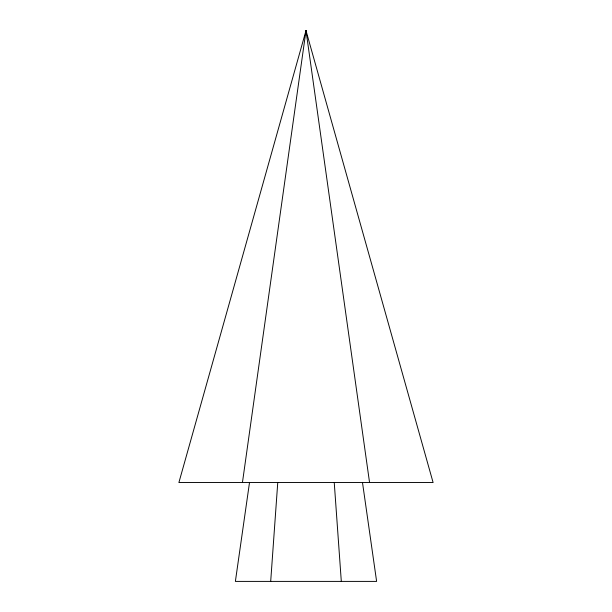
<?xml version="1.0" encoding="UTF-8"?>
<svg xmlns="http://www.w3.org/2000/svg" width="612" height="612" viewBox="0 0 612 612"><rect width="100%" height="100%" fill="white"/><g stroke="black" fill="none" stroke-linecap="round" stroke-linejoin="round"><path stroke-width="0.92" d="M270.695 581.4L277.756 482.539M242.444 482.539L306 30.6L433.105 482.539L178.895 482.539L306 30.6L369.556 482.539M249.505 482.539L235.383 581.4L376.617 581.4L362.495 482.539M334.244 482.539L341.305 581.4M306 30.6L306 32.513"/></g></svg>
